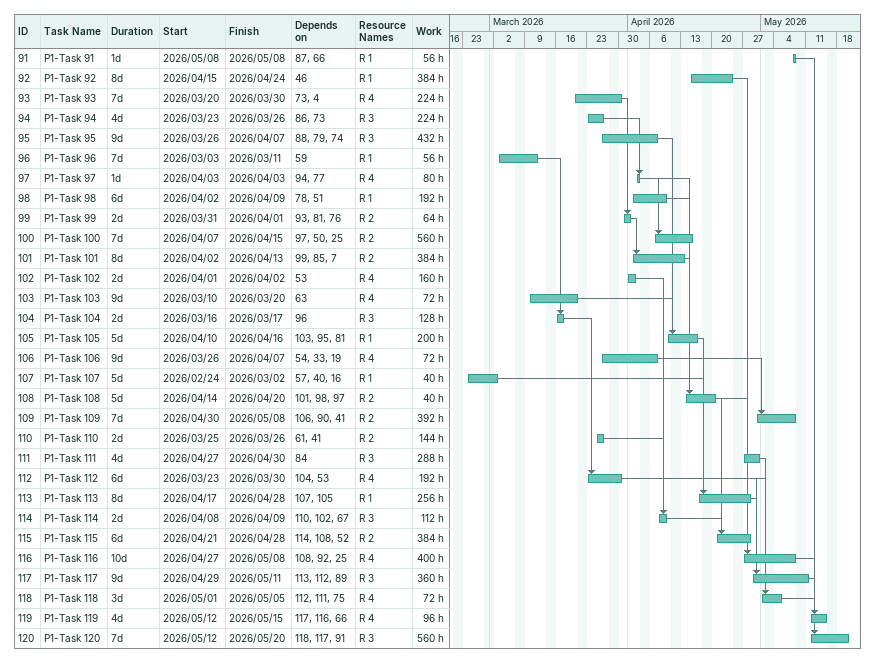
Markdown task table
| ID | Task | Duration | Start | Finish | Predecessors | Resources | Work (h) |
|---|---|---|---|---|---|---|---|
| 91 | P1-Task 91 | 1d | 2026-05-08 | 2026-05-08 | 87, 66 | R 1 | 56 |
| 92 | P1-Task 92 | 8d | 2026-04-15 | 2026-04-24 | 46 | R 1 | 384 |
| 93 | P1-Task 93 | 7d | 2026-03-20 | 2026-03-30 | 73, 4 | R 4 | 224 |
| 94 | P1-Task 94 | 4d | 2026-03-23 | 2026-03-26 | 86, 73 | R 3 | 224 |
| 95 | P1-Task 95 | 9d | 2026-03-26 | 2026-04-07 | 88, 79, 74 | R 3 | 432 |
| 96 | P1-Task 96 | 7d | 2026-03-03 | 2026-03-11 | 59 | R 1 | 56 |
| 97 | P1-Task 97 | 1d | 2026-04-03 | 2026-04-03 | 94, 77 | R 4 | 80 |
| 98 | P1-Task 98 | 6d | 2026-04-02 | 2026-04-09 | 78, 51 | R 1 | 192 |
| 99 | P1-Task 99 | 2d | 2026-03-31 | 2026-04-01 | 93, 81, 76 | R 2 | 64 |
| 100 | P1-Task 100 | 7d | 2026-04-07 | 2026-04-15 | 97, 50, 25 | R 2 | 560 |
| 101 | P1-Task 101 | 8d | 2026-04-02 | 2026-04-13 | 99, 85, 7 | R 2 | 384 |
| 102 | P1-Task 102 | 2d | 2026-04-01 | 2026-04-02 | 53 | R 4 | 160 |
| 103 | P1-Task 103 | 9d | 2026-03-10 | 2026-03-20 | 63 | R 4 | 72 |
| 104 | P1-Task 104 | 2d | 2026-03-16 | 2026-03-17 | 96 | R 3 | 128 |
| 105 | P1-Task 105 | 5d | 2026-04-10 | 2026-04-16 | 103, 95, 81 | R 1 | 200 |
| 106 | P1-Task 106 | 9d | 2026-03-26 | 2026-04-07 | 54, 33, 19 | R 4 | 72 |
| 107 | P1-Task 107 | 5d | 2026-02-24 | 2026-03-02 | 57, 40, 16 | R 1 | 40 |
| 108 | P1-Task 108 | 5d | 2026-04-14 | 2026-04-20 | 101, 98, 97 | R 2 | 40 |
| 109 | P1-Task 109 | 7d | 2026-04-30 | 2026-05-08 | 106, 90, 41 | R 2 | 392 |
| 110 | P1-Task 110 | 2d | 2026-03-25 | 2026-03-26 | 61, 41 | R 2 | 144 |
| 111 | P1-Task 111 | 4d | 2026-04-27 | 2026-04-30 | 84 | R 3 | 288 |
| 112 | P1-Task 112 | 6d | 2026-03-23 | 2026-03-30 | 104, 53 | R 4 | 192 |
| 113 | P1-Task 113 | 8d | 2026-04-17 | 2026-04-28 | 107, 105 | R 1 | 256 |
| 114 | P1-Task 114 | 2d | 2026-04-08 | 2026-04-09 | 110, 102, 67 | R 3 | 112 |
| 115 | P1-Task 115 | 6d | 2026-04-21 | 2026-04-28 | 114, 108, 52 | R 2 | 384 |
| 116 | P1-Task 116 | 10d | 2026-04-27 | 2026-05-08 | 108, 92, 25 | R 4 | 400 |
| 117 | P1-Task 117 | 9d | 2026-04-29 | 2026-05-11 | 113, 112, 89 | R 3 | 360 |
| 118 | P1-Task 118 | 3d | 2026-05-01 | 2026-05-05 | 112, 111, 75 | R 4 | 72 |
| 119 | P1-Task 119 | 4d | 2026-05-12 | 2026-05-15 | 117, 116, 66 | R 4 | 96 |
| 120 | P1-Task 120 | 7d | 2026-05-12 | 2026-05-20 | 118, 117, 91 | R 3 | 560 |
